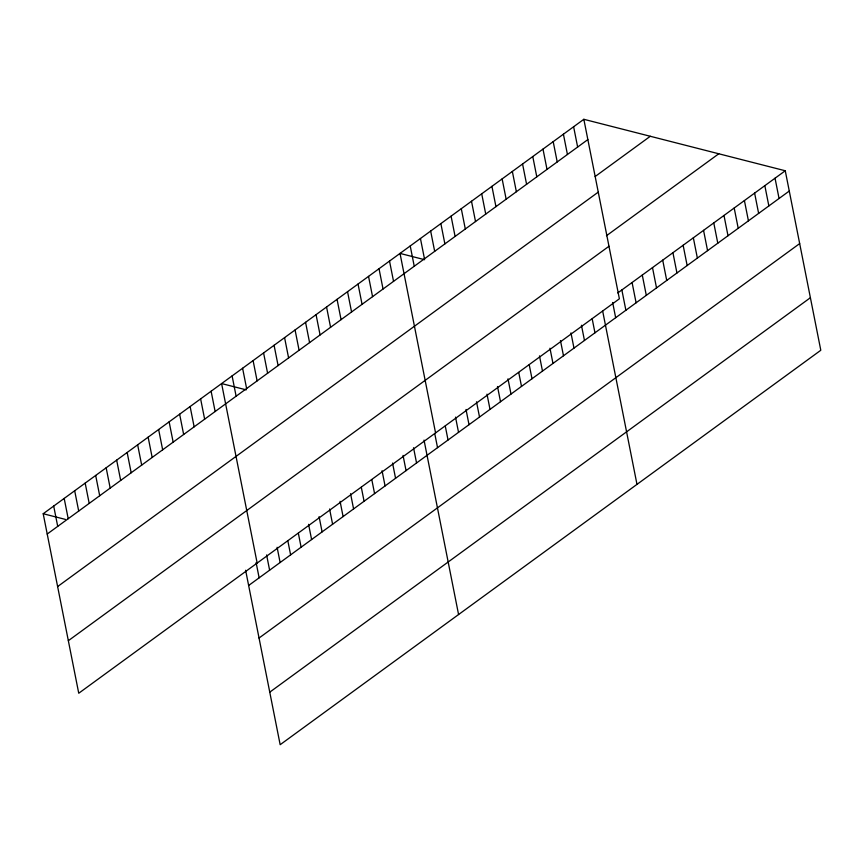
<?xml version="1.0" encoding="UTF-8"?>
<svg xmlns="http://www.w3.org/2000/svg" width="864" height="864" viewBox="0 0 864 864"><rect width="100%" height="100%" fill="white"/><g stroke="black" fill="none" stroke-linecap="round" stroke-linejoin="round"><path stroke-width="1.3" d="M583.837 119.297L619.38 298.804L78.743 693.241L43.2 513.734L583.837 119.297L785.257 170.759L820.8 350.266L280.163 744.703L245.624 570.272M47.218 534.028L587.855 139.59M595.156 176.515L650.3 136.274M57.618 586.57L598.255 192.132M606.452 235.732L718.783 153.77M68.342 640.699L608.98 246.262M617.782 292.939L785.257 170.759M248.638 585.49L789.275 191.041M259.038 638.032L799.675 243.583M269.762 692.161L810.4 297.724M424.634 259.697L400.021 253.411L435.564 432.918M246.229 389.858L221.605 383.573L257.159 563.08M43.2 513.734L65.351 519.394M775.04 178.2L779.058 198.493M764.834 185.652L768.852 205.945M754.618 193.104L758.635 213.397M744.412 200.556L748.429 220.849M734.195 208.008L738.212 228.301M723.989 215.46L728.006 235.742M713.772 222.912L717.79 243.194M703.555 230.353L707.573 250.646M693.349 237.805L697.367 258.098M683.132 245.257L687.15 265.55M672.926 252.709L676.944 273.002M662.71 260.161L666.727 280.454M652.504 267.613L656.521 287.896M642.287 275.065L646.304 295.348M632.081 282.517L636.098 302.8M621.864 289.958L625.882 310.252M612.652 302.486L615.665 317.704M573.62 126.749L577.638 147.042M602.694 311.202L636.984 484.369M563.414 134.201L567.432 154.483M592.196 318.859L594.961 332.813M553.198 141.653L557.215 161.935M581.45 325.253L584.464 340.47M542.992 149.105L547.009 169.387M570.964 332.91L573.977 348.127M532.775 156.546L536.792 176.839M560.466 340.567L563.479 355.784M522.569 163.998L526.586 184.291M549.968 348.224L552.982 363.442M512.352 171.45L516.37 191.743M539.482 355.882L542.484 371.099M502.135 178.902L506.153 199.195M529.232 364.802L531.997 378.756M491.929 186.354L495.947 206.647M518.735 372.46L521.5 386.402M481.712 193.806L485.73 214.088M507.989 378.842L511.002 394.06M471.506 201.258L475.524 221.54M497.502 386.5L500.515 401.717M461.29 208.699L465.307 228.992M487.004 394.157L490.018 409.374M451.084 216.151L455.101 236.444M476.507 401.814L479.52 417.031M440.867 223.603L444.884 243.896M466.009 409.471L469.022 424.688M430.661 231.055L434.678 251.348M420.444 238.507L424.462 258.8M455.522 417.128L458.536 432.346M410.227 245.959L414.245 266.242M445.273 426.06L448.038 440.003M434.776 433.717L437.54 447.66M389.524 261.068L393.541 281.351M424.03 440.1L458.579 614.542M379.026 268.726L383.044 289.008M413.543 447.757L416.556 462.974M368.539 276.383L372.557 296.665M403.045 455.414L406.058 470.632M358.042 284.04L362.059 304.322M392.548 463.072L395.561 478.289M347.544 291.686L351.562 311.98M382.061 470.729L385.074 485.946M337.057 299.344L341.064 319.637M371.812 479.65L374.576 493.603M326.56 307.001L330.577 327.294M361.314 487.307L364.079 501.26M316.062 314.658L320.08 334.951M350.568 493.7L353.581 508.918M305.564 322.315L309.582 342.608M340.081 501.358L343.094 516.575M295.078 329.972L299.095 350.266M329.584 509.015L332.597 524.232M284.58 337.63L288.598 357.923M319.086 516.672L322.099 531.889M274.082 345.287L278.1 365.58M308.588 524.329L311.602 539.546M263.585 352.944L267.602 373.237M298.35 533.25L301.115 547.204M253.098 360.601L257.116 380.894M287.852 540.907L290.617 554.861M242.6 368.258L246.618 388.552M277.106 547.301L280.12 562.518M232.103 375.916L236.12 396.209M266.609 554.958L269.622 570.175M256.122 562.615L259.135 577.832M211.118 391.23L215.136 411.523M200.621 398.887L204.638 419.18M190.123 406.544L194.141 426.838M179.636 414.202L183.654 434.495M169.139 421.859L173.156 442.141M158.641 429.516L162.659 449.798M148.144 437.173L152.161 457.456M137.657 444.83L141.674 465.113M127.159 452.488L131.177 472.77M116.662 460.145L120.679 480.427M106.164 467.802L110.182 488.084M95.677 475.459L99.695 495.742M85.18 483.116L89.197 503.399M74.682 490.763L78.7 511.056M64.184 498.42L68.202 518.713M53.698 506.077L57.715 526.37"/></g></svg>
